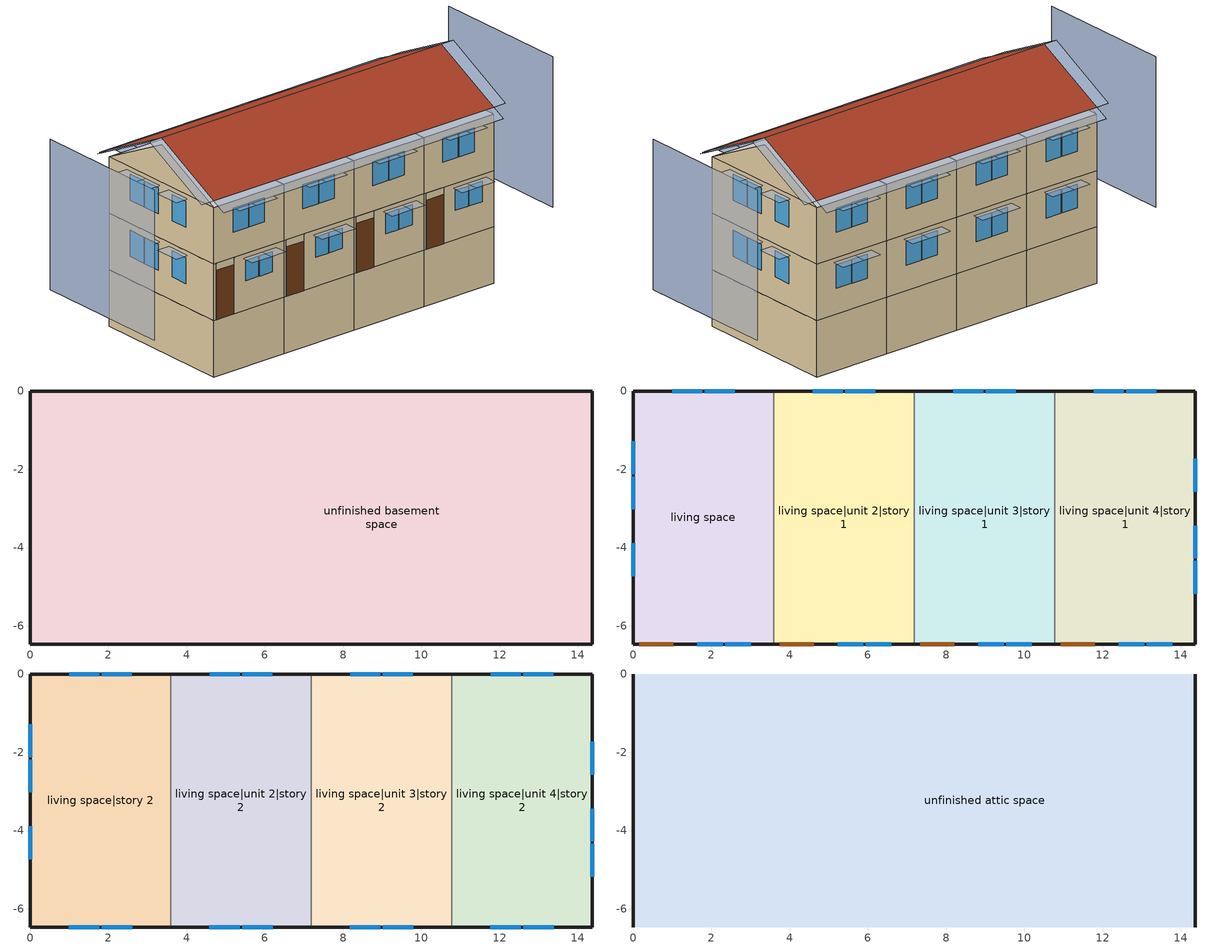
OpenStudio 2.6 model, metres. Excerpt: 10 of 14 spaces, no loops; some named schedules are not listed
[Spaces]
unfinished basement space
 floor foundation (FloorFndGrndUnfinB 3): 0,-6.47 0,0 3.59,0 3.59,-6.47 z-2.44
 floor foundation (FloorFndGrndUnfinB): 3.59,-6.47 3.59,0 7.18,0 7.18,-6.47 z-2.44
 floor foundation (FloorFndGrndUnfinB 1): 7.18,-6.47 7.18,0 10.78,0 10.78,-6.47 z-2.44
 floor foundation (FloorFndGrndUnfinB 2): 10.78,-6.47 10.78,0 14.37,0 14.37,-6.47 z-2.44
 wall foundation (WallFndGrndUnfinB 3): 7.18,0 3.59,0 0,0 0,-6.47 3.59,-6.47 7.18,-6.47 z-2.44:0
 wall foundation (WallFndGrndUnfinB 2): 7.18,-6.47 10.78,-6.47 14.37,-6.47 14.37,0 10.78,0 7.18,0 z-2.44:0
living space
 floor to unfinished basement space (FloorUnfinBInsFin Reversed): 0,-6.47 0,0 3.59,0 3.59,-6.47 z0
 wall outside (WallExtInsFin): 3.59,0 0,0 0,-6.47 0.13,-6.47 1.05,-6.47 3.59,-6.47 z0:2.44
 wall to living space|unit 2|story 1 (WallIntFinUninsFin Reversed): 3.59,-6.47 3.59,0 z0:2.44
 window (WindowConstruction): 1.64,-6.47 2.29,-6.47 / 2.35,-6.47 3,-6.47 z1.26:2.13; 2.6,0 1.83,0 / 1.77,0 1,0 z1.11:2.13; 0,-1.28 0,-2.12 / 0,-2.19 0,-3.03 / 0,-3.89 0,-4.73 z1.01:2.13
 door (Door): 0.15,-6.47 1.02,-6.47 z0:2.13
living space|unit 2|story 1
 floor to unfinished basement space (FloorUnfinBInsFin Reversed): 3.59,-6.47 3.59,0 7.18,0 7.18,-6.47 z0
 wall outside (WallExtInsFin): 7.18,0 3.59,0 / 3.59,-6.47 3.72,-6.47 4.64,-6.47 7.18,-6.47 z0:2.44
 wall to living space|unit 3|story 1 (WallIntFinUninsFin Reversed): 7.18,-6.47 7.18,0 z0:2.44
 window (WindowConstruction): 5.23,-6.47 5.88,-6.47 / 5.94,-6.47 6.6,-6.47 z1.26:2.13; 6.19,0 5.42,0 / 5.36,0 4.59,0 z1.11:2.13
 door (Door): 3.74,-6.47 4.62,-6.47 z0:2.13
living space|unit 3|story 1
 floor to unfinished basement space (FloorUnfinBInsFin Reversed): 7.18,-6.47 7.18,0 10.78,0 10.78,-6.47 z0
 wall outside (WallExtInsFin): 10.78,0 7.18,0 / 7.18,-6.47 7.31,-6.47 8.23,-6.47 10.78,-6.47 z0:2.44
 wall to living space|unit 4|story 1 (WallIntFinUninsFin Reversed): 10.78,-6.47 10.78,0 z0:2.44
 window (WindowConstruction): 8.82,-6.47 9.47,-6.47 / 9.54,-6.47 10.19,-6.47 z1.26:2.13; 9.78,0 9.01,0 / 8.95,0 8.18,0 z1.11:2.13
 door (Door): 7.34,-6.47 8.21,-6.47 z0:2.13
living space|unit 4|story 1
 floor to unfinished basement space (FloorUnfinBInsFin Reversed): 10.78,-6.47 10.78,0 14.37,0 14.37,-6.47 z0
 wall outside (WallExtInsFin): 10.78,-6.47 10.9,-6.47 11.82,-6.47 14.37,-6.47 14.37,0 10.78,0 z0:2.44
 window (WindowConstruction): 12.41,-6.47 13.07,-6.47 / 13.13,-6.47 13.78,-6.47 z1.26:2.13; 13.37,0 12.6,0 / 12.54,0 11.77,0 z1.11:2.13; 14.37,-5.18 14.37,-4.34 / 14.37,-4.28 14.37,-3.44 / 14.37,-2.58 14.37,-1.73 z1.01:2.13
 door (Door): 10.93,-6.47 11.8,-6.47 z0:2.13
living space|story 2
 floor to living space (FloorFinUninsFin): 0,-6.47 0,0 3.59,0 3.59,-6.47 z2.44
 wall outside (WallExtInsFin): 3.59,0 0,0 0,-6.47 3.59,-6.47 z2.44:4.88
 wall to living space|unit 2|story 2 (WallIntFinUninsFin Reversed): 3.59,-6.47 3.59,0 z2.44:4.88
 window (WindowConstruction): 0.99,-6.47 1.77,-6.47 / 1.83,-6.47 2.6,-6.47 z3.54:4.57; 2.6,0 1.83,0 / 1.77,0 1,0 z3.55:4.57; 0,-1.28 0,-2.12 / 0,-2.19 0,-3.03 / 0,-3.89 0,-4.73 z3.45:4.57
living space|unit 2|story 2
 floor to living space|unit 2|story 1 (FloorFinUninsFin): 3.59,-6.47 3.59,0 7.18,0 7.18,-6.47 z2.44
 wall outside (WallExtInsFin): 7.18,0 3.59,0 / 3.59,-6.47 7.18,-6.47 z2.44:4.88
 wall to living space|unit 3|story 2 (WallIntFinUninsFin Reversed): 7.18,-6.47 7.18,0 z2.44:4.88
 window (WindowConstruction): 4.58,-6.47 5.36,-6.47 / 5.42,-6.47 6.2,-6.47 z3.54:4.57; 6.19,0 5.42,0 / 5.36,0 4.59,0 z3.55:4.57
living space|unit 3|story 2
 floor to living space|unit 3|story 1 (FloorFinUninsFin): 7.18,-6.47 7.18,0 10.78,0 10.78,-6.47 z2.44
 wall outside (WallExtInsFin): 10.78,0 7.18,0 / 7.18,-6.47 10.78,-6.47 z2.44:4.88
 wall to living space|unit 4|story 2 (WallIntFinUninsFin Reversed): 10.78,-6.47 10.78,0 z2.44:4.88
 window (WindowConstruction): 8.17,-6.47 8.95,-6.47 / 9.01,-6.47 9.79,-6.47 z3.54:4.57; 9.78,0 9.01,0 / 8.95,0 8.18,0 z3.55:4.57
living space|unit 4|story 2
 floor to living space|unit 4|story 1 (FloorFinUninsFin): 10.78,-6.47 10.78,0 14.37,0 14.37,-6.47 z2.44
 wall outside (WallExtInsFin): 10.78,-6.47 14.37,-6.47 14.37,0 10.78,0 z2.44:4.88
 window (WindowConstruction): 11.76,-6.47 12.54,-6.47 / 12.6,-6.47 13.38,-6.47 z3.54:4.57; 13.37,0 12.6,0 / 12.54,0 11.77,0 z3.55:4.57; 14.37,-5.18 14.37,-4.34 / 14.37,-4.28 14.37,-3.44 / 14.37,-2.58 14.37,-1.73 z3.45:4.57
unfinished attic space
 floor to living space|story 2 (FloorFinInsUnfinAttic): 3.59,0 3.59,-6.47 0,-6.47 0,0 z4.88
 floor to living space|unit 2|story 2 (FloorFinInsUnfinAttic): 7.18,0 7.18,-6.47 3.59,-6.47 3.59,0 z4.88
 floor to living space|unit 3|story 2 (FloorFinInsUnfinAttic): 10.78,0 10.78,-6.47 7.18,-6.47 7.18,0 z4.88
 floor to living space|unit 4|story 2 (FloorFinInsUnfinAttic): 14.37,0 14.37,-6.47 10.78,-6.47 10.78,0 z4.88
 wall outside (WallExtUninsUnfin): 0,-3.23,6.49 0,0,4.88 0,-6.47,4.88; 14.37,-3.23,6.49 14.37,-6.47,4.88 14.37,0,4.88
 roof outside (RoofUnfinInsExt): 0,-3.23,6.8 14.37,-3.23,6.8 14.37,0,5.18 0,0,5.18; 14.37,-3.23,6.8 0,-3.23,6.8 0,-6.47,5.18 14.37,-6.47,5.18
shading: -3.05,0 -3.05,-6.47 / 17.42,-6.47 17.42,0 z0:6.49; -0.61,0,5.18 -0.61,-3.23,6.8 0,-3.23,6.8 0,0,5.18; 14.98,-3.23,6.8 14.98,0,5.18 14.37,0,5.18 14.37,-3.23,6.8; 14.37,0.61,4.88 0,0.61,4.88 0,0,5.18 14.37,0,5.18; 14.98,-6.47,5.18 14.98,-3.23,6.8 14.37,-3.23,6.8 14.37,-6.47,5.18; -0.61,-3.23,6.8 -0.61,-6.47,5.18 0,-6.47,5.18 0,-3.23,6.8; 0,-7.08,4.88 14.37,-7.08,4.88 14.37,-6.47,5.18 0,-6.47,5.18; 14.37,-3.29 14.37,-4.43 14.98,-4.43 14.98,-3.29 z2.29; 6.03,-6.47 5.08,-6.47 5.08,-7.08 6.03,-7.08 z2.29; 6.35,-6.47 5.27,-6.47 5.27,-7.08 6.35,-7.08 z4.72; 2.44,-6.47 1.48,-6.47 1.48,-7.08 2.44,-7.08 z2.29; 14.37,-4.19 14.37,-5.34 14.98,-5.34 14.98,-4.19 z4.72; 3.16,-6.47 2.2,-6.47 2.2,-7.08 3.16,-7.08 z2.29; 2.76,-6.47 1.67,-6.47 1.67,-7.08 2.76,-7.08 z4.72; 1.92,-6.47 0.84,-6.47 0.84,-7.08 1.92,-7.08 z4.72; 6.75,-6.47 5.79,-6.47 5.79,-7.08 6.75,-7.08 z2.29; 9.63,-6.47 8.67,-6.47 8.67,-7.08 9.63,-7.08 z2.29; 10.34,-6.47 9.38,-6.47 9.38,-7.08 10.34,-7.08 z2.29; 13.93,-6.47 12.97,-6.47 12.97,-7.08 13.93,-7.08 z2.29; 5.51,-6.47 4.43,-6.47 4.43,-7.08 5.51,-7.08 z4.72; 0,-4.88 0,-3.74 -0.61,-3.74 -0.61,-4.88 z4.72; 9.1,-6.47 8.02,-6.47 8.02,-7.08 9.1,-7.08 z4.72; 4.44,0 5.51,0 5.51,0.61 4.44,0.61 z4.72; 9.94,-6.47 8.86,-6.47 8.86,-7.08 9.94,-7.08 z4.72; 12.69,-6.47 11.61,-6.47 11.61,-7.08 12.69,-7.08 z4.72; 0,-2.28 0,-1.13 -0.61,-1.13 -0.61,-2.28 z2.29; 13.53,-6.47 12.45,-6.47 12.45,-7.08 13.53,-7.08 z4.72; 13.22,-6.47 12.26,-6.47 12.26,-7.08 13.22,-7.08 z2.29; 1.67,0 2.75,0 2.75,0.61 1.67,0.61 z2.29; 0.84,0 1.92,0 1.92,0.61 0.84,0.61 z2.29; 1.67,0 2.75,0 2.75,0.61 1.67,0.61 z4.72; 0.84,0 1.92,0 1.92,0.61 0.84,0.61 z4.72; 5.27,0 6.34,0 6.34,0.61 5.27,0.61 z2.29; 8.86,0 9.93,0 9.93,0.61 8.86,0.61 z4.72; 4.44,0 5.51,0 5.51,0.61 4.44,0.61 z2.29; 12.45,0 13.52,0 13.52,0.61 12.45,0.61 z2.29; 8.03,0 9.1,0 9.1,0.61 8.03,0.61 z2.29; 8.86,0 9.93,0 9.93,0.61 8.86,0.61 z2.29; 11.62,0 12.69,0 12.69,0.61 11.62,0.61 z4.72; 5.27,0 6.34,0 6.34,0.61 5.27,0.61 z4.72; 8.03,0 9.1,0 9.1,0.61 8.03,0.61 z4.72; 14.37,-4.19 14.37,-5.34 14.98,-5.34 14.98,-4.19 z2.29; 12.45,0 13.52,0 13.52,0.61 12.45,0.61 z4.72; 0,-3.18 0,-2.03 -0.61,-2.03 -0.61,-3.18 z2.29; 11.62,0 12.69,0 12.69,0.61 11.62,0.61 z2.29; 0,-4.88 0,-3.74 -0.61,-3.74 -0.61,-4.88 z2.29; 0,-2.28 0,-1.13 -0.61,-1.13 -0.61,-2.28 z4.72; 0,-3.18 0,-2.03 -0.61,-2.03 -0.61,-3.18 z4.72; 14.37,-3.29 14.37,-4.43 14.98,-4.43 14.98,-3.29 z4.72; 14.37,-1.58 14.37,-2.73 14.98,-2.73 14.98,-1.58 z4.72; 14.37,-1.58 14.37,-2.73 14.98,-2.73 14.98,-1.58 z2.29
[Site]
Denver Intl Ap_CO_USA: Latitude {deg}=39.83; Longitude {deg}=-104.65; Time Zone {hr}=-7; Elevation {m}=1650; Terrain=Suburbs
[ClimateZones]
Climate Zone Institution Name 2=Building America; Climate Zone Document Year 2=0; Climate Zone Value 2=Cold
[Site:WaterMainsTemperature]
Calculation Method=Correlation; Annual Average Outdoor Air Temperature {C}=10.8753; Maximum Difference In Monthly Average Outdoor Air Temperatures {deltaC}=23.1524
[Site:GroundTemperature:Deep]
10.8753, 10.8753, 10.8753, 10.8753, 10.8753, 10.8753, 10.8753, 10.8753, 10.8753, 10.8753, 10.8753, 10.8753
[Building]
Building 1: North Axis {deg}=270; Standards Number of Stories=3; Standards Number of Above Ground Stories=2; Standards Building Type=singlefamilyattached; Standards Number of Living Units=4
[Material] Roughness=Rough
Name | Thickness {m} | Conductivity {W/m-K} | Density {kg/m3} | Specific Heat {J/kg-K} | Thermal Absorptance | Solar Absorptance | Visible Absorptance
FloorUAAdditionalCeilingIns | 0.12827 | 0.0411113 | 16.02 | 1046.75
FloorUATrussandIns | 0.0889 | 0.0436674 | 50.7834 | 1165.1
Drywall 0.5 in. | 0.0127 | 0.160291 | 801 | 837.4 | 0.9 | 0.5 | 0.1
Asphalt Shingles, Medium | 0.009525 | 0.162714 | 1121.4 | 1465.45 | 0.91 | 0.85 | 0.85
RoofSheathing | 0.01905 | 0.115458 | 512.64 | 1214.23
RoofUARoofIns | 0.18415 | 8.02397 | 37.0049 | 1207.88
Vinyl, Light | 0.009525 | 0.089435 | 177.822 | 1046.75 | 0.9 | 0.3 | 0.3
WallSheathing | 0.0127 | 0.115458 | 512.64 | 1214.23
WallStudAndCavity | 0.0889 | 0.054245 | 162.403 | 1178.92
WallStudAndCavity 1 | 0.0889 | 0.393744 | 83.0341 | 1211.67
WallStudAndCavity 2 | 0.0889 | 0.396154 | 83.0341 | 1211.67
residential furniture material living space | 0.1524 | 0.115458 | 640.8 | 1214.23 | 0.9 | 0.6 | 0.1
FoundationExtVertIns; FoundationExtVertIns 1; FoundationExtVertIns 2; FoundationExtVertIns 3 | 0.051816 | 0.029427 | 32.04 | 1214.23
Concrete 8.0 in. | 0.2032 | 1.31141 | 2242.8 | 837.4 | 0.9
Concrete 4.0 in. | 0.1016 | 1.31141 | 2242.8 | 837.4 | 0.9
FloorIns | 0.23495 | 2.59817 | 67.691 | 1210.98
Wood Floor | 0.015875 | 0.115458 | 544.68 | 1214.23
Floor Covering | 0.0127 | 0.0433444 | 54.468 | 1339.84 | 0.9 | 0.9
FloorFinStudAndAirFloor | 0.1397 | 0.557395 | 67.691 | 1210.98
DoorMaterial | 0.04445 | 0.0612267 | 512.64 | 1214.23
[Construction]
FloorFinInsUnfinAttic: FloorUAAdditionalCeilingIns, FloorUATrussandIns, Drywall 0.5 in.
RoofUnfinInsExt: Asphalt Shingles, Medium, RoofSheathing, RoofUARoofIns
WallExtInsFin: Vinyl, Light, WallSheathing, WallStudAndCavity, Drywall 0.5 in.
WallExtUninsUnfin: Vinyl, Light, WallSheathing, WallStudAndCavity 1
WallIntFinUninsFin Reversed: Drywall 0.5 in., WallStudAndCavity 2, Vinyl, Light
residential furniture construction living space; residential furniture construction living space|story 2; residential furniture construction living space|unit 2|story 1; residential furniture construction living space|unit 3|story 1; residential furniture construction living space|unit 2|story 2; residential furniture construction living space|unit 3|story 2; residential furniture construction living space|unit 4|story 2; residential furniture construction living space|unit 4|story 1; residential furniture construction unfinished basement space: residential furniture material living space
FloorFndGrndUnfinB; FloorFndGrndUnfinB 1; FloorFndGrndUnfinB 2; FloorFndGrndUnfinB 3: Concrete 4.0 in.
WallFndGrndUnfinB 2; WallFndGrndUnfinB 3: Concrete 8.0 in.
FloorUnfinBInsFin Reversed: Floor Covering, Wood Floor, RoofSheathing, FloorIns
FloorFinUninsFin: Drywall 0.5 in., FloorFinStudAndAirFloor, RoofSheathing, Wood Floor, Floor Covering
WindowConstruction: WindowMaterial
Door: DoorMaterial
[WindowMaterial:Shade]
CoolingShade: Solar Transmittance=0.999; Solar Reflectance=0.00099; Visible Transmittance=0.999; Visible Reflectance=0.00099; Thermal Hemispherical Emissivity=1e-005; Thermal Transmittance=0.999; Thickness {m}=0.0001; Conductivity {W/m-K}=10000; Shade to Glass Distance {m}=0.001; Top Opening Multiplier=0; Bottom Opening Multiplier=0; Left-Side Opening Multiplier=0; Right-Side Opening Multiplier=0; Airflow Permeability=0
[WindowMaterial:SimpleGlazingSystem]
WindowMaterial: U-Factor {W/m2-K}=2.10086; Solar Heat Gain Coefficient=0.21
[BuildingUnit] Building Unit Type=Residential
EPWWeatherInfo; unit 1; unit 2; unit 3; unit 4
[ThermalZone] Use Ideal Air Loads=No
living zone: Thermostat=living zone temperature setpoint
living zone|unit 2: Thermostat=living zone|unit 2 temperature setpoint
living zone|unit 3: Thermostat=living zone|unit 3 temperature setpoint
living zone|unit 4: Thermostat=living zone|unit 4 temperature setpoint
unfinished basement zone; unfinished attic zone: 
res ds_1 ret air zone; res ds_2 ret air zone; res ds_3 ret air zone; res ds_4 ret air zone: Volume {m3}=0.637129
[Space]
Name | Space Type | Thermal Zone | Building Unit
living space; living space|story 2 | Space Type 1 | living zone | unit 1
living space|unit 2|story 1; living space|unit 2|story 2 | Space Type 1 | living zone|unit 2 | unit 2
living space|unit 3|story 1; living space|unit 3|story 2 | Space Type 1 | living zone|unit 3 | unit 3
living space|unit 4|story 1; living space|unit 4|story 2 | Space Type 1 | living zone|unit 4 | unit 4
unfinished basement space | Space Type 2 | unfinished basement zone
unfinished attic space | Space Type 3 | unfinished attic zone
res ds_1 ret air space |  | res ds_1 ret air zone
res ds_2 ret air space |  | res ds_2 ret air zone
res ds_3 ret air space |  | res ds_3 ret air zone
res ds_4 ret air space |  | res ds_4 ret air zone
[SpaceType]
Name | Standards Space Type
Space Type 1 | living
Space Type 2 | unfinished basement
Space Type 3 | unfinished attic
[People:Definition] Number of People Calculation Method=People; Number of People {people}=1.695; Fraction Radiant=0.319734; Sensible Heat Fraction=0.573; Carbon Dioxide Generation Rate {m3/s-W}=0; Enable ASHRAE 55 Comfort Warnings=No; Mean Radiant Temperature Calculation Type=ZoneAveraged
residential occupants|living space; residential occupants|living space|story 2; residential occupants|unit 2|living space|unit 2|story 1; residential occupants|unit 2|living space|unit 2|story 2; residential occupants|unit 3|living space|unit 3|story 2; residential occupants|unit 3|living space|unit 3|story 1; residential occupants|unit 4|living space|unit 4|story 2; residential occupants|unit 4|living space|unit 4|story 1
[People] Number of People Schedule=residential occupants schedule; Activity Level Schedule=Schedule Ruleset 1; Multiplier=1
Name | People Definition | Space or SpaceType
residential occupants|living space | residential occupants|living space | living space
residential occupants|living space|story 2 | residential occupants|living space|story 2 | living space|story 2
residential occupants|unit 2|living space|unit 2|story 1 | residential occupants|unit 2|living space|unit 2|story 1 | living space|unit 2|story 1
residential occupants|unit 2|living space|unit 2|story 2 | residential occupants|unit 2|living space|unit 2|story 2 | living space|unit 2|story 2
residential occupants|unit 3|living space|unit 3|story 2 | residential occupants|unit 3|living space|unit 3|story 2 | living space|unit 3|story 2
residential occupants|unit 3|living space|unit 3|story 1 | residential occupants|unit 3|living space|unit 3|story 1 | living space|unit 3|story 1
residential occupants|unit 4|living space|unit 4|story 2 | residential occupants|unit 4|living space|unit 4|story 2 | living space|unit 4|story 2
residential occupants|unit 4|living space|unit 4|story 1 | residential occupants|unit 4|living space|unit 4|story 1 | living space|unit 4|story 1
[InternalMass:Definition] Design Level Calculation Method=SurfaceArea
Name | Construction | Surface Area {m2}
residential furniture mass living space | residential furniture construction living space | 9.290304
residential furniture mass living space|story 2 | residential furniture construction living space|story 2 | 9.290304
residential furniture mass living space|unit 2|story 1 | residential furniture construction living space|unit 2|story 1 | 9.290304
residential furniture mass living space|unit 3|story 1 | residential furniture construction living space|unit 3|story 1 | 9.2903
residential furniture mass living space|unit 2|story 2 | residential furniture construction living space|unit 2|story 2 | 9.290304
residential furniture mass living space|unit 3|story 2 | residential furniture construction living space|unit 3|story 2 | 9.2903
residential furniture mass living space|unit 4|story 2 | residential furniture construction living space|unit 4|story 2 | 9.2903
residential furniture mass living space|unit 4|story 1 | residential furniture construction living space|unit 4|story 1 | 9.2903
residential furniture mass unfinished basement space | residential furniture construction unfinished basement space | 37.1612
[InternalMass] Multiplier=1
Name | Internal Mass Definition | Space or SpaceType
residential furniture mass living space | residential furniture mass living space | living space
residential furniture mass living space|story 2 | residential furniture mass living space|story 2 | living space|story 2
residential furniture mass living space|unit 2|story 1 | residential furniture mass living space|unit 2|story 1 | living space|unit 2|story 1
residential furniture mass living space|unit 3|story 1 | residential furniture mass living space|unit 3|story 1 | living space|unit 3|story 1
residential furniture mass living space|unit 2|story 2 | residential furniture mass living space|unit 2|story 2 | living space|unit 2|story 2
residential furniture mass living space|unit 3|story 2 | residential furniture mass living space|unit 3|story 2 | living space|unit 3|story 2
residential furniture mass living space|unit 4|story 2 | residential furniture mass living space|unit 4|story 2 | living space|unit 4|story 2
residential furniture mass living space|unit 4|story 1 | residential furniture mass living space|unit 4|story 1 | living space|unit 4|story 1
residential furniture mass unfinished basement space | residential furniture mass unfinished basement space | unfinished basement space
[Foundation:Kiva] Exterior Vertical Insulation Depth {m}=2.4384; Wall Height Above Grade {m}=0.2032; Wall Depth Below Slab {m}=0.2032
Name | Exterior Vertical Insulation Material
Foundation Kiva 1 | FoundationExtVertIns
Foundation Kiva 2 | FoundationExtVertIns 1
Foundation Kiva 3 | FoundationExtVertIns 2
Foundation Kiva 4 | FoundationExtVertIns 3
[Foundation:Kiva:Settings]
Soil Conductivity {W/m-K}=1.731; Soil Density {kg/m3}=1842.3; Soil Specific Heat {J/kg-K}=418.7; Ground Solar Absorptivity=0.9; Ground Thermal Absorptivity=0.9; Ground Surface Roughness {m}=0.03; Far-Field Width {m}=40; Deep-Ground Boundary Condition=ZeroFlux; Deep-Ground Depth {m}=40; Minimum Cell Dimension {m}=0.02; Maximum Cell Growth Coefficient=1.5; Simulation Timestep=Hourly
[SurfaceProperty:ExposedFoundationPerimeter] Exposed Perimeter Calculation Method=TotalExposedPerimeter
Name | Total Exposed Perimeter {m}
Surface 80; Surface 86 | 7.1842
Surface 92; Surface 69 | 13.65
[ShadingControl]
WindowShadingControl: Shading Type=InteriorShade; Shading Device Material=CoolingShade; Shading Control Type=OnIfScheduleAllows; Schedule=Window shading schedule; Shading Control Is Scheduled=Yes
[OtherEquipment:Definition] Design Level Calculation Method=EquipmentLevel; Design Level {W}=0
Name | Fraction Latent | Fraction Radiant | Fraction Lost
res wh_1 sens; res wh_2 sens; res wh_3 sens; res wh_4 sens | 0 | 0 | 0
res wh_1 lat; res wh_2 lat; res wh_3 lat; res wh_4 lat | 1 | 0 | 0
res ds_1 sup s lk to lv equip; res ds_1 sup lat lk to lv equip; res ds_1 sup d cn to lv equip; res ds_1 sup d cn to ah equip; res ds_1 ret d cn to pl equip; res ds_1 ret d cn to ah equip; res ds_1 sup s lk to ah equip; res ds_1 sup lat lk to ah equip; res ds_1 ret s lk equip; res ds_1 ret lat lk equip; res ds_2 sup s lk to lv equip; res ds_2 sup lat lk to lv equip; res ds_2 sup d cn to lv equip; res ds_2 sup d cn to ah equip; res ds_2 ret d cn to pl equip; res ds_2 ret d cn to ah equip; res ds_2 sup s lk to ah equip; res ds_2 sup lat lk to ah equip; res ds_2 ret s lk equip; res ds_2 ret lat lk equip; res ds_3 sup s lk to lv equip; res ds_3 sup lat lk to lv equip; res ds_3 sup d cn to lv equip; res ds_3 sup d cn to ah equip; res ds_3 ret d cn to pl equip; res ds_3 ret d cn to ah equip; res ds_3 sup s lk to ah equip; res ds_3 sup lat lk to ah equip; res ds_3 ret s lk equip; res ds_3 ret lat lk equip; res ds_4 sup s lk to lv equip; res ds_4 sup lat lk to lv equip; res ds_4 sup d cn to lv equip; res ds_4 sup d cn to ah equip; res ds_4 ret d cn to pl equip; res ds_4 ret d cn to ah equip; res ds_4 sup s lk to ah equip; res ds_4 sup lat lk to ah equip; res ds_4 ret s lk equip; res ds_4 ret lat lk equip
[OtherEquipment] Schedule=Always On Discrete
Name | Other Equipment Definition | Space or SpaceType | Fuel Type
res wh_1 sens | res wh_1 sens | unfinished basement space
res wh_1 lat | res wh_1 lat | unfinished basement space
res wh_2 sens | res wh_2 sens | unfinished basement space
res wh_2 lat | res wh_2 lat | unfinished basement space
res wh_3 sens | res wh_3 sens | unfinished basement space
res wh_3 lat | res wh_3 lat | unfinished basement space
res wh_4 sens | res wh_4 sens | unfinished basement space
res wh_4 lat | res wh_4 lat | unfinished basement space
res ds_1 sup s lk to lv equip | res ds_1 sup s lk to lv equip | living space | None
res ds_1 sup lat lk to lv equip | res ds_1 sup lat lk to lv equip | living space | None
res ds_1 sup d cn to lv equip | res ds_1 sup d cn to lv equip | living space | None
res ds_1 sup d cn to ah equip | res ds_1 sup d cn to ah equip | unfinished basement space | None
res ds_1 ret d cn to pl equip | res ds_1 ret d cn to pl equip | res ds_1 ret air space | None
res ds_1 ret d cn to ah equip | res ds_1 ret d cn to ah equip | unfinished basement space | None
res ds_1 sup s lk to ah equip | res ds_1 sup s lk to ah equip | unfinished basement space | None
res ds_1 sup lat lk to ah equip | res ds_1 sup lat lk to ah equip | unfinished basement space | None
res ds_1 ret s lk equip | res ds_1 ret s lk equip | res ds_1 ret air space | None
res ds_1 ret lat lk equip | res ds_1 ret lat lk equip | res ds_1 ret air space | None
res ds_2 sup s lk to lv equip | res ds_2 sup s lk to lv equip | living space|unit 2|story 1 | None
res ds_2 sup lat lk to lv equip | res ds_2 sup lat lk to lv equip | living space|unit 2|story 1 | None
res ds_2 sup d cn to lv equip | res ds_2 sup d cn to lv equip | living space|unit 2|story 1 | None
res ds_2 sup d cn to ah equip | res ds_2 sup d cn to ah equip | unfinished basement space | None
res ds_2 ret d cn to pl equip | res ds_2 ret d cn to pl equip | res ds_2 ret air space | None
res ds_2 ret d cn to ah equip | res ds_2 ret d cn to ah equip | unfinished basement space | None
res ds_2 sup s lk to ah equip | res ds_2 sup s lk to ah equip | unfinished basement space | None
res ds_2 sup lat lk to ah equip | res ds_2 sup lat lk to ah equip | unfinished basement space | None
res ds_2 ret s lk equip | res ds_2 ret s lk equip | res ds_2 ret air space | None
res ds_2 ret lat lk equip | res ds_2 ret lat lk equip | res ds_2 ret air space | None
res ds_3 sup s lk to lv equip | res ds_3 sup s lk to lv equip | living space|unit 3|story 2 | None
res ds_3 sup lat lk to lv equip | res ds_3 sup lat lk to lv equip | living space|unit 3|story 2 | None
res ds_3 sup d cn to lv equip | res ds_3 sup d cn to lv equip | living space|unit 3|story 2 | None
res ds_3 sup d cn to ah equip | res ds_3 sup d cn to ah equip | unfinished basement space | None
res ds_3 ret d cn to pl equip | res ds_3 ret d cn to pl equip | res ds_3 ret air space | None
res ds_3 ret d cn to ah equip | res ds_3 ret d cn to ah equip | unfinished basement space | None
res ds_3 sup s lk to ah equip | res ds_3 sup s lk to ah equip | unfinished basement space | None
res ds_3 sup lat lk to ah equip | res ds_3 sup lat lk to ah equip | unfinished basement space | None
res ds_3 ret s lk equip | res ds_3 ret s lk equip | res ds_3 ret air space | None
res ds_3 ret lat lk equip | res ds_3 ret lat lk equip | res ds_3 ret air space | None
res ds_4 sup s lk to lv equip | res ds_4 sup s lk to lv equip | living space|unit 4|story 2 | None
res ds_4 sup lat lk to lv equip | res ds_4 sup lat lk to lv equip | living space|unit 4|story 2 | None
res ds_4 sup d cn to lv equip | res ds_4 sup d cn to lv equip | living space|unit 4|story 2 | None
res ds_4 sup d cn to ah equip | res ds_4 sup d cn to ah equip | unfinished basement space | None
res ds_4 ret d cn to pl equip | res ds_4 ret d cn to pl equip | res ds_4 ret air space | None
res ds_4 ret d cn to ah equip | res ds_4 ret d cn to ah equip | unfinished basement space | None
res ds_4 sup s lk to ah equip | res ds_4 sup s lk to ah equip | unfinished basement space | None
res ds_4 sup lat lk to ah equip | res ds_4 sup lat lk to ah equip | unfinished basement space | None
res ds_4 ret s lk equip | res ds_4 ret s lk equip | res ds_4 ret air space | None
res ds_4 ret lat lk equip | res ds_4 ret lat lk equip | res ds_4 ret air space | None
[ThermostatSetpoint:DualSetpoint] Heating Setpoint Temperature Schedule=residential heating setpoint; Cooling Setpoint Temperature Schedule=residential cooling setpoint
living zone temperature setpoint; living zone|unit 2 temperature setpoint; living zone|unit 3 temperature setpoint; living zone|unit 4 temperature setpoint
[ElectricEquipment:Definition] Design Level Calculation Method=EquipmentLevel
Name | Design Level {W} | Fraction Latent | Fraction Radiant | Fraction Lost
residential refrigerator; residential refrigerator|unit 2; residential refrigerator|unit 3; residential refrigerator|unit 4 | 65.0889 | 0 | 0 | 0
residential misc plug loads|living space; residential misc plug loads|living space|story 2; residential misc plug loads|unit 2|living space|unit 2|story 1; residential misc plug loads|unit 2|living space|unit 2|story 2; residential misc plug loads|unit 3|living space|unit 3|story 2; residential misc plug loads|unit 3|living space|unit 3|story 1; residential misc plug loads|unit 4|living space|unit 4|story 2; residential misc plug loads|unit 4|living space|unit 4|story 1 | 163.321 | 0.021 | 0.558 | 0.049
res infil_1 house fan; res infil_1 range fan; res infil_1 bath fan; res infil_2 house fan; res infil_2 range fan; res infil_2 bath fan; res infil_3 house fan; res infil_3 range fan; res infil_3 bath fan; res infil_4 house fan; res infil_4 range fan; res infil_4 bath fan | 0 | 0 | 0 | 1
[ElectricEquipment]
Name | Electric Equipment Definition | Space or SpaceType | Schedule
residential refrigerator | residential refrigerator | living space | residential refrigerator schedule
residential refrigerator|unit 2 | residential refrigerator|unit 2 | living space|unit 2|story 1 | residential refrigerator schedule
residential refrigerator|unit 3 | residential refrigerator|unit 3 | living space|unit 3|story 2 | residential refrigerator schedule
residential refrigerator|unit 4 | residential refrigerator|unit 4 | living space|unit 4|story 2 | residential refrigerator schedule
residential misc plug loads|living space | residential misc plug loads|living space | living space | residential misc plug loads schedule
residential misc plug loads|living space|story 2 | residential misc plug loads|living space|story 2 | living space|story 2 | residential misc plug loads schedule
residential misc plug loads|unit 2|living space|unit 2|story 1 | residential misc plug loads|unit 2|living space|unit 2|story 1 | living space|unit 2|story 1 | residential misc plug loads schedule
residential misc plug loads|unit 2|living space|unit 2|story 2 | residential misc plug loads|unit 2|living space|unit 2|story 2 | living space|unit 2|story 2 | residential misc plug loads schedule
residential misc plug loads|unit 3|living space|unit 3|story 2 | residential misc plug loads|unit 3|living space|unit 3|story 2 | living space|unit 3|story 2 | residential misc plug loads schedule
residential misc plug loads|unit 3|living space|unit 3|story 1 | residential misc plug loads|unit 3|living space|unit 3|story 1 | living space|unit 3|story 1 | residential misc plug loads schedule
residential misc plug loads|unit 4|living space|unit 4|story 2 | residential misc plug loads|unit 4|living space|unit 4|story 2 | living space|unit 4|story 2 | residential misc plug loads schedule
residential misc plug loads|unit 4|living space|unit 4|story 1 | residential misc plug loads|unit 4|living space|unit 4|story 1 | living space|unit 4|story 1 | residential misc plug loads schedule
res infil_1 house fan | res infil_1 house fan | living space | Always On Discrete
res infil_1 range fan | res infil_1 range fan | living space | Always On Discrete
res infil_1 bath fan | res infil_1 bath fan | living space | Always On Discrete
res infil_2 house fan | res infil_2 house fan | living space|unit 2|story 1 | Always On Discrete
res infil_2 range fan | res infil_2 range fan | living space|unit 2|story 1 | Always On Discrete
res infil_2 bath fan | res infil_2 bath fan | living space|unit 2|story 1 | Always On Discrete
res infil_3 house fan | res infil_3 house fan | living space|unit 3|story 2 | Always On Discrete
res infil_3 range fan | res infil_3 range fan | living space|unit 3|story 2 | Always On Discrete
res infil_3 bath fan | res infil_3 bath fan | living space|unit 3|story 2 | Always On Discrete
res infil_4 house fan | res infil_4 house fan | living space|unit 4|story 2 | Always On Discrete
res infil_4 range fan | res infil_4 range fan | living space|unit 4|story 2 | Always On Discrete
res infil_4 bath fan | res infil_4 bath fan | living space|unit 4|story 2 | Always On Discrete
[Lights:Definition] Design Level Calculation Method=LightingLevel; Lighting Level {W}=91.1261; Fraction Radiant=0.6; Fraction Visible=0.2; Return Air Fraction=0
residential lighting living space; residential lighting living space|story 2; residential lighting|unit 2 living space|unit 2|story 1; residential lighting|unit 2 living space|unit 2|story 2; residential lighting|unit 3 living space|unit 3|story 2; residential lighting|unit 3 living space|unit 3|story 1; residential lighting|unit 4 living space|unit 4|story 2; residential lighting|unit 4 living space|unit 4|story 1
[Lights] Schedule=residential lighting schedule; Fraction Replaceable=1
Name | Lights Definition | Space or SpaceType
residential lighting living space | residential lighting living space | living space
residential lighting living space|story 2 | residential lighting living space|story 2 | living space|story 2
residential lighting|unit 2 living space|unit 2|story 1 | residential lighting|unit 2 living space|unit 2|story 1 | living space|unit 2|story 1
residential lighting|unit 2 living space|unit 2|story 2 | residential lighting|unit 2 living space|unit 2|story 2 | living space|unit 2|story 2
residential lighting|unit 3 living space|unit 3|story 2 | residential lighting|unit 3 living space|unit 3|story 2 | living space|unit 3|story 2
residential lighting|unit 3 living space|unit 3|story 1 | residential lighting|unit 3 living space|unit 3|story 1 | living space|unit 3|story 1
residential lighting|unit 4 living space|unit 4|story 2 | residential lighting|unit 4 living space|unit 4|story 2 | living space|unit 4|story 2
residential lighting|unit 4 living space|unit 4|story 1 | residential lighting|unit 4 living space|unit 4|story 1 | living space|unit 4|story 1
[Exterior:Lights:Definition]
residential lighting exterior: Design Level {W}=87.3605
[Exterior:Lights]
residential lighting exterior: Exterior Lights Definition=residential lighting exterior; Schedule=residential lighting schedule
[SpaceInfiltration:DesignFlowRate] Schedule=Always On Discrete
Name | Space or SpaceType | Design Flow Rate Calculation Method | Air Changes per Hour {1/hr} | Design Flow Rate {m3/s}
res infil|unfinished basement space | unfinished basement space | AirChanges/Hour | 0.1
res nv_1 flow; res infil_1 flow | living space | Flow/Space |  | 0
res nv_2 flow; res infil_2 flow | living space|unit 2|story 1 | Flow/Space |  | 0
res nv_3 flow; res infil_3 flow | living space|unit 3|story 2 | Flow/Space |  | 0
res nv_4 flow; res infil_4 flow | living space|unit 4|story 2 | Flow/Space |  | 0
[SpaceInfiltration:EffectiveLeakageArea]
res infil|unfinished attic space: Space or SpaceType=unfinished attic space; Schedule=Always On Discrete; Effective Air Leakage Area {cm2}=3093.67; Stack Coefficient=0.000133517; Wind Coefficient=2.16931e-05
[ZoneMixing] Schedule=Always On Continuous; Design Flow Rate Calculation Method=Flow/Zone; Design Flow Rate {m3/s}=0
Name | Zone | Source Zone
res ds_1 ah to liv mix | living zone | unfinished basement zone
res ds_1 liv to ah mix | unfinished basement zone | living zone
res ds_2 ah to liv mix | living zone|unit 2 | unfinished basement zone
res ds_2 liv to ah mix | unfinished basement zone | living zone|unit 2
res ds_3 ah to liv mix | living zone|unit 3 | unfinished basement zone
res ds_3 liv to ah mix | unfinished basement zone | living zone|unit 3
res ds_4 ah to liv mix | living zone|unit 4 | unfinished basement zone
res ds_4 liv to ah mix | unfinished basement zone | living zone|unit 4
[Schedule:Ruleset]
Name | Default Day Schedule | Summer Design Day Schedule | Winter Design Day Schedule
residential occupants schedule | Schedule Day 3 | residential occupants schedule summer design | residential occupants schedule winter design
Schedule Ruleset 1 | Schedule Day 4
Window shading schedule | Schedule Day 11
residential heating setpoint | Schedule Day 6 | residential heating setpoint summer design | residential heating setpoint winter design
residential cooling setpoint | Schedule Day 7 | residential cooling setpoint summer design | residential cooling setpoint winter design
residential refrigerator schedule | Schedule Day 8 | residential refrigerator schedule summer design | residential refrigerator schedule winter design
residential lighting schedule | Schedule Day 47 | residential lighting schedule summer design | residential lighting schedule winter design
residential misc plug loads schedule | Schedule Day 56 | residential misc plug loads schedule summer design | residential misc plug loads schedule winter design
[Schedule:Day]
Schedule Day 3; residential occupants schedule winter design; Schedule Day 11; Window shading schedule allday1; Window shading schedule allday2; Window shading schedule allday3; Window shading schedule allday4; Window shading schedule allday11; Window shading schedule allday12; Schedule Day 6; Schedule Day 7; Schedule Day 8; residential refrigerator schedule winter design; Schedule Day 47; residential lighting schedule winter design; Schedule Day 56; residential misc plug loads schedule winter design: 24, 0, 0
residential occupants schedule allday1; residential occupants schedule allday2; residential occupants schedule allday3; residential occupants schedule allday4; residential occupants schedule allday5; residential occupants schedule allday6; residential occupants schedule allday7; residential occupants schedule allday8; residential occupants schedule allday9; residential occupants schedule allday10; residential occupants schedule allday11; residential occupants schedule allday12: 7, 0, 1, 8, 0, 0.88, 9, 0, 0.41, 16, 0, 0.24, 17, 0, 0.29, 18, 0, 0.55, 21, 0, 0.9, 24, 0, 1
residential occupants schedule summer design; Window shading schedule allday5; Window shading schedule allday6; Window shading schedule allday7; Window shading schedule allday8; Window shading schedule allday9; Window shading schedule allday10; residential refrigerator schedule summer design; residential lighting schedule summer design; residential misc plug loads schedule summer design: 24, 0, 1
Schedule Day 4: 24, 0, 112.539
residential heating setpoint winter design; residential cooling setpoint winter design: 24, 0, 21.1111
residential heating setpoint summer design; residential cooling setpoint summer design: 24, 0, 23.8889
residential refrigerator schedule allday1; residential refrigerator schedule allday12: 1, 0, 0.610949, 2, 0, 0.595675, 3, 0, 0.580401, 4, 0, 0.565128, 6, 0, 0.549854, 7, 0, 0.580401, 8, 0, 0.610949, 10, 0, 0.626223, 12, 0, 0.610949, 15, 0, 0.641496, 16, 0, 0.626223, 17, 0, 0.672044, 18, 0, 0.733139, 19, 0, 0.763686, 20, 0, 0.733139, 21, 0, 0.717865, 22, 0, 0.702591, 23, 0, 0.672044, 24, 0, 0.626223
residential refrigerator schedule allday2: 1, 0, 0.609489, 2, 0, 0.594252, 3, 0, 0.579015, 4, 0, 0.563777, 6, 0, 0.54854, 7, 0, 0.579015, 8, 0, 0.609489, 10, 0, 0.624726, 12, 0, 0.609489, 15, 0, 0.639964, 16, 0, 0.624726, 17, 0, 0.670438, 18, 0, 0.731387, 19, 0, 0.761861, 20, 0, 0.731387, 21, 0, 0.71615, 22, 0, 0.700912, 23, 0, 0.670438, 24, 0, 0.624726
residential refrigerator schedule allday3; residential refrigerator schedule allday4; residential refrigerator schedule allday5: 1, 0, 0.791241, 2, 0, 0.77146, 3, 0, 0.751679, 4, 0, 0.731898, 6, 0, 0.712117, 7, 0, 0.751679, 8, 0, 0.791241, 10, 0, 0.811022, 12, 0, 0.791241, 15, 0, 0.830803, 16, 0, 0.811022, 17, 0, 0.870365, 18, 0, 0.949489, 19, 0, 0.989051, 20, 0, 0.949489, 21, 0, 0.929708, 22, 0, 0.909927, 23, 0, 0.870365, 24, 0, 0.811022
residential refrigerator schedule allday6; residential refrigerator schedule allday7; residential refrigerator schedule allday8; residential refrigerator schedule allday9: 1, 0, 0.8, 2, 0, 0.78, 3, 0, 0.76, 4, 0, 0.74, 6, 0, 0.72, 7, 0, 0.76, 8, 0, 0.8, 10, 0, 0.82, 12, 0, 0.8, 15, 0, 0.84, 16, 0, 0.82, 17, 0, 0.88, 18, 0, 0.96, 19, 0, 1, 20, 0, 0.96, 21, 0, 0.94, 22, 0, 0.92, 23, 0, 0.88, 24, 0, 0.82
residential refrigerator schedule allday10: 1, 0, 0.679562, 2, 0, 0.662573, 3, 0, 0.645584, 4, 0, 0.628595, 6, 0, 0.611606, 7, 0, 0.645584, 8, 0, 0.679562, 10, 0, 0.696551, 12, 0, 0.679562, 15, 0, 0.71354, 16, 0, 0.696551, 17, 0, 0.747518, 18, 0, 0.815474, 19, 0, 0.849453, 20, 0, 0.815474, 21, 0, 0.798485, 22, 0, 0.781496, 23, 0, 0.747518, 24, 0, 0.696551
residential refrigerator schedule allday11: 1, 0, 0.675182, 2, 0, 0.658303, 3, 0, 0.641423, 4, 0, 0.624544, 6, 0, 0.607664, 7, 0, 0.641423, 8, 0, 0.675182, 10, 0, 0.692062, 12, 0, 0.675182, 15, 0, 0.708942, 16, 0, 0.692062, 17, 0, 0.742701, 18, 0, 0.810219, 19, 0, 0.843978, 20, 0, 0.810219, 21, 0, 0.793339, 22, 0, 0.77646, 23, 0, 0.742701, 24, 0, 0.692062
residential lighting schedule allday1: 1, 0, 0.123751, 2, 0, 0.0742506, 4, 0, 0.0495004, 5, 0, 0.0550333, 6, 0, 0.151005, 7, 0, 0.354518, 8, 0, 0.448634, 9, 0, 0.476771, 10, 0, 0.490088, 11, 0, 0.476763, 12, 0, 0.458301, 13, 0, 0.444976, 14, 0, 0.441055, 15, 0, 0.447927, 16, 0, 0.48986, 17, 0, 0.601585, 18, 0, 0.797807, 19, 0, 0.978646, 20, 0, 0.990805, 21, 0, 0.822578, 22, 0, 0.620621, 23, 0, 0.536431, 24, 0, 0.249225
residential lighting schedule allday2: 1, 0, 0.123751, 2, 0, 0.0742506, 4, 0, 0.0495004, 5, 0, 0.0547503, 6, 0, 0.149594, 7, 0, 0.351204, 8, 0, 0.44444, 9, 0, 0.470027, 10, 0, 0.480931, 11, 0, 0.467731, 12, 0, 0.449442, 13, 0, 0.436241, 14, 0, 0.432357, 15, 0, 0.435458, 16, 0, 0.457541, 17, 0, 0.526174, 18, 0, 0.674382, 19, 0, 0.867815, 20, 0, 0.979613, 21, 0, 0.912905, 22, 0, 0.727145, 23, 0, 0.638088, 24, 0, 0.249225
residential lighting schedule allday3: 1, 0, 0.123751, 2, 0, 0.0742506, 4, 0, 0.0495004, 5, 0, 0.0539769, 6, 0, 0.145737, 7, 0, 0.342151, 8, 0, 0.432984, 9, 0, 0.451822, 10, 0, 0.456356, 11, 0, 0.443495, 12, 0, 0.425678, 13, 0, 0.412817, 14, 0, 0.409033, 15, 0, 0.410444, 16, 0, 0.422423, 17, 0, 0.463778, 18, 0, 0.567207, 19, 0, 0.736351, 20, 0, 0.89541, 21, 0, 0.928337, 22, 0, 0.807462, 23, 0, 0.499769, 24, 0, 0.249225
residential lighting schedule allday4: 1, 0, 0.123751, 2, 0, 0.0742506, 4, 0, 0.0495004, 5, 0, 0.0529206, 6, 0, 0.14047, 7, 0, 0.329784, 8, 0, 0.417334, 9, 0, 0.427474, 10, 0, 0.423826, 11, 0, 0.411431, 12, 0, 0.394257, 13, 0, 0.381861, 14, 0, 0.378214, 15, 0, 0.377995, 16, 0, 0.379305, 17, 0, 0.386076, 18, 0, 0.412203, 19, 0, 0.483741, 20, 0, 0.618803, 21, 0, 0.782651, 22, 0, 0.880006, 23, 0, 0.59731, 24, 0, 0.249225
residential lighting schedule allday5: 1, 0, 0.123751, 2, 0, 0.0742506, 4, 0, 0.0495004, 5, 0, 0.0518642, 6, 0, 0.135202, 7, 0, 0.317417, 8, 0, 0.401684, 9, 0, 0.403727, 10, 0, 0.392499, 11, 0, 0.380568, 12, 0, 0.364039, 13, 0, 0.352108, 14, 0, 0.348597, 15, 0, 0.348344, 16, 0, 0.349185, 17, 0, 0.353494, 18, 0, 0.37052, 19, 0, 0.419884, 20, 0, 0.522801, 21, 0, 0.670504, 22, 0, 0.799058, 23, 0, 0.582332, 24, 0, 0.249225
residential lighting schedule allday6: 1, 0, 0.123751, 2, 0, 0.0742506, 4, 0, 0.0495004, 5, 0, 0.0510908, 6, 0, 0.131346, 7, 0, 0.308364, 8, 0, 0.390227, 9, 0, 0.386724, 10, 0, 0.370329, 11, 0, 0.358738, 12, 0, 0.34268, 13, 0, 0.33109, 14, 0, 0.327679, 15, 0, 0.327431, 16, 0, 0.328169, 17, 0, 0.3317, 18, 0, 0.345176, 19, 0, 0.384002, 20, 0, 0.467137, 21, 0, 0.595227, 22, 0, 0.726082, 23, 0, 0.557461, 24, 0, 0.249225
residential misc plug loads schedule allday1; residential misc plug loads schedule allday12: 1, 0, 0.655649, 2, 0, 0.618183, 3, 0, 0.599451, 4, 0, 0.580718, 5, 0, 0.599451, 6, 0, 0.618183, 7, 0, 0.693115, 8, 0, 0.786779, 11, 0, 0.805512, 12, 0, 0.824245, 14, 0, 0.842977, 15, 0, 0.824245, 16, 0, 0.86171, 17, 0, 0.899176, 18, 0, 0.974107, 19, 0, 0.99284, 20, 0, 0.936642, 21, 0, 0.880443, 22, 0, 0.842977, 23, 0, 0.749313, 24, 0, 0.674382
residential misc plug loads schedule allday2: 1, 0, 0.660377, 2, 0, 0.622642, 3, 0, 0.603774, 4, 0, 0.584906, 5, 0, 0.603774, 6, 0, 0.622642, 7, 0, 0.698113, 8, 0, 0.792453, 11, 0, 0.811321, 12, 0, 0.830189, 14, 0, 0.849057, 15, 0, 0.830189, 16, 0, 0.867925, 17, 0, 0.90566, 18, 0, 0.981132, 19, 0, 1, 20, 0, 0.943396, 21, 0, 0.886792, 22, 0, 0.849057, 23, 0, 0.754717, 24, 0, 0.679245
residential misc plug loads schedule allday3; residential misc plug loads schedule allday5: 1, 0, 0.521682, 2, 0, 0.491872, 3, 0, 0.476967, 4, 0, 0.462062, 5, 0, 0.476967, 6, 0, 0.491872, 7, 0, 0.551493, 8, 0, 0.626019, 11, 0, 0.640924, 12, 0, 0.655829, 14, 0, 0.670734, 15, 0, 0.655829, 16, 0, 0.68564, 17, 0, 0.71545, 18, 0, 0.775071, 19, 0, 0.789976, 20, 0, 0.745261, 21, 0, 0.700545, 22, 0, 0.670734, 23, 0, 0.596208, 24, 0, 0.536588
residential misc plug loads schedule allday4: 1, 0, 0.519581, 2, 0, 0.489891, 3, 0, 0.475045, 4, 0, 0.4602, 5, 0, 0.475045, 6, 0, 0.489891, 7, 0, 0.549271, 8, 0, 0.623497, 11, 0, 0.638342, 12, 0, 0.653187, 14, 0, 0.668033, 15, 0, 0.653187, 16, 0, 0.682878, 17, 0, 0.712568, 18, 0, 0.771949, 19, 0, 0.786794, 20, 0, 0.742258, 21, 0, 0.697723, 22, 0, 0.668033, 23, 0, 0.593807, 24, 0, 0.534426
residential misc plug loads schedule allday6; residential misc plug loads schedule allday9: 1, 0, 0.434473, 2, 0, 0.409646, 3, 0, 0.397232, 4, 0, 0.384819, 5, 0, 0.397232, 6, 0, 0.409646, 7, 0, 0.4593, 8, 0, 0.521367, 11, 0, 0.533781, 12, 0, 0.546194, 14, 0, 0.558608, 15, 0, 0.546194, 16, 0, 0.571021, 17, 0, 0.595848, 18, 0, 0.645502, 19, 0, 0.657916, 20, 0, 0.620675, 21, 0, 0.583435, 22, 0, 0.558608, 23, 0, 0.49654, 24, 0, 0.446886
residential misc plug loads schedule allday7; residential misc plug loads schedule allday8: 1, 0, 0.43132, 2, 0, 0.406674, 3, 0, 0.39435, 4, 0, 0.382027, 5, 0, 0.39435, 6, 0, 0.406674, 7, 0, 0.455967, 8, 0, 0.517585, 11, 0, 0.529908, 12, 0, 0.542231, 14, 0, 0.554555, 15, 0, 0.542231, 16, 0, 0.566878, 17, 0, 0.591525, 18, 0, 0.640819, 19, 0, 0.653142, 20, 0, 0.616172, 21, 0, 0.579202, 22, 0, 0.554555, 23, 0, 0.492938, 24, 0, 0.443644
residential misc plug loads schedule allday10: 1, 0, 0.520106, 2, 0, 0.490386, 3, 0, 0.475526, 4, 0, 0.460666, 5, 0, 0.475526, 6, 0, 0.490386, 7, 0, 0.549827, 8, 0, 0.624128, 11, 0, 0.638988, 12, 0, 0.653848, 14, 0, 0.668708, 15, 0, 0.653848, 16, 0, 0.683568, 17, 0, 0.713289, 18, 0, 0.772729, 19, 0, 0.787589, 20, 0, 0.743009, 21, 0, 0.698428, 22, 0, 0.668708, 23, 0, 0.594407, 24, 0, 0.534966
residential misc plug loads schedule allday11: 1, 0, 0.51853, 2, 0, 0.4889, 3, 0, 0.474085, 4, 0, 0.45927, 5, 0, 0.474085, 6, 0, 0.4889, 7, 0, 0.54816, 8, 0, 0.622236, 11, 0, 0.637051, 12, 0, 0.651867, 14, 0, 0.666682, 15, 0, 0.651867, 16, 0, 0.681497, 17, 0, 0.711127, 18, 0, 0.770388, 19, 0, 0.785203, 20, 0, 0.740757, 21, 0, 0.696312, 22, 0, 0.666682, 23, 0, 0.592606, 24, 0, 0.533345
[Schedule:Rule] Apply Sunday=Yes; Apply Monday=Yes; Apply Tuesday=Yes; Apply Wednesday=Yes; Apply Thursday=Yes; Apply Friday=Yes; Apply Saturday=Yes; Date Specification Type=DateRange; Start Day=1
Name | Schedule Ruleset | Rule Order | Day Schedule | Start Month | End Month | End Day
residential occupants schedule allday ruleset1 | residential occupants schedule | 11 | residential occupants schedule allday1 | 1 | 1 | 31
residential occupants schedule allday ruleset2 | residential occupants schedule | 10 | residential occupants schedule allday2 | 2 | 2 | 28
residential occupants schedule allday ruleset3 | residential occupants schedule | 9 | residential occupants schedule allday3 | 3 | 3 | 31
residential occupants schedule allday ruleset4 | residential occupants schedule | 8 | residential occupants schedule allday4 | 4 | 4 | 30
residential occupants schedule allday ruleset5 | residential occupants schedule | 7 | residential occupants schedule allday5 | 5 | 5 | 31
residential occupants schedule allday ruleset6 | residential occupants schedule | 6 | residential occupants schedule allday6 | 6 | 6 | 30
residential occupants schedule allday ruleset7 | residential occupants schedule | 5 | residential occupants schedule allday7 | 7 | 7 | 31
residential occupants schedule allday ruleset8 | residential occupants schedule | 4 | residential occupants schedule allday8 | 8 | 8 | 31
residential occupants schedule allday ruleset9 | residential occupants schedule | 3 | residential occupants schedule allday9 | 9 | 9 | 30
residential occupants schedule allday ruleset10 | residential occupants schedule | 2 | residential occupants schedule allday10 | 10 | 10 | 31
residential occupants schedule allday ruleset11 | residential occupants schedule | 1 | residential occupants schedule allday11 | 11 | 11 | 30
residential occupants schedule allday ruleset12 | residential occupants schedule | 0 | residential occupants schedule allday12 | 12 | 12 | 31
Window shading schedule allday ruleset1 | Window shading schedule | 11 | Window shading schedule allday1 | 1 | 1 | 31
Window shading schedule allday ruleset2 | Window shading schedule | 10 | Window shading schedule allday2 | 2 | 2 | 28
Window shading schedule allday ruleset3 | Window shading schedule | 9 | Window shading schedule allday3 | 3 | 3 | 31
Window shading schedule allday ruleset4 | Window shading schedule | 8 | Window shading schedule allday4 | 4 | 4 | 30
Window shading schedule allday ruleset5 | Window shading schedule | 7 | Window shading schedule allday5 | 5 | 5 | 31
Window shading schedule allday ruleset6 | Window shading schedule | 6 | Window shading schedule allday6 | 6 | 6 | 30
Window shading schedule allday ruleset7 | Window shading schedule | 5 | Window shading schedule allday7 | 7 | 7 | 31
Window shading schedule allday ruleset8 | Window shading schedule | 4 | Window shading schedule allday8 | 8 | 8 | 31
Window shading schedule allday ruleset9 | Window shading schedule | 3 | Window shading schedule allday9 | 9 | 9 | 30
Window shading schedule allday ruleset10 | Window shading schedule | 2 | Window shading schedule allday10 | 10 | 10 | 31
Window shading schedule allday ruleset11 | Window shading schedule | 1 | Window shading schedule allday11 | 11 | 11 | 30
Window shading schedule allday ruleset12 | Window shading schedule | 0 | Window shading schedule allday12 | 12 | 12 | 31
residential heating setpoint allday ruleset1 | residential heating setpoint | 11 | residential heating setpoint allday1 | 1 | 1 | 31
residential heating setpoint allday ruleset2 | residential heating setpoint | 10 | residential heating setpoint allday2 | 2 | 2 | 28
residential heating setpoint allday ruleset3 | residential heating setpoint | 9 | residential heating setpoint allday3 | 3 | 3 | 31
residential heating setpoint allday ruleset4 | residential heating setpoint | 8 | residential heating setpoint allday4 | 4 | 4 | 30
residential heating setpoint allday ruleset5 | residential heating setpoint | 7 | residential heating setpoint allday5 | 5 | 5 | 31
residential heating setpoint allday ruleset6 | residential heating setpoint | 6 | residential heating setpoint allday6 | 6 | 6 | 30
residential heating setpoint allday ruleset7 | residential heating setpoint | 5 | residential heating setpoint allday7 | 7 | 7 | 31
residential heating setpoint allday ruleset8 | residential heating setpoint | 4 | residential heating setpoint allday8 | 8 | 8 | 31
residential heating setpoint allday ruleset9 | residential heating setpoint | 3 | residential heating setpoint allday9 | 9 | 9 | 30
residential heating setpoint allday ruleset10 | residential heating setpoint | 2 | residential heating setpoint allday10 | 10 | 10 | 31
residential heating setpoint allday ruleset11 | residential heating setpoint | 1 | residential heating setpoint allday11 | 11 | 11 | 30
residential heating setpoint allday ruleset12 | residential heating setpoint | 0 | residential heating setpoint allday12 | 12 | 12 | 31
residential cooling setpoint allday ruleset1 | residential cooling setpoint | 11 | residential cooling setpoint allday1 | 1 | 1 | 31
residential cooling setpoint allday ruleset2 | residential cooling setpoint | 10 | residential cooling setpoint allday2 | 2 | 2 | 28
residential cooling setpoint allday ruleset3 | residential cooling setpoint | 9 | residential cooling setpoint allday3 | 3 | 3 | 31
residential cooling setpoint allday ruleset4 | residential cooling setpoint | 8 | residential cooling setpoint allday4 | 4 | 4 | 30
residential cooling setpoint allday ruleset5 | residential cooling setpoint | 7 | residential cooling setpoint allday5 | 5 | 5 | 31
residential cooling setpoint allday ruleset6 | residential cooling setpoint | 6 | residential cooling setpoint allday6 | 6 | 6 | 30
residential cooling setpoint allday ruleset7 | residential cooling setpoint | 5 | residential cooling setpoint allday7 | 7 | 7 | 31
residential cooling setpoint allday ruleset8 | residential cooling setpoint | 4 | residential cooling setpoint allday8 | 8 | 8 | 31
residential cooling setpoint allday ruleset9 | residential cooling setpoint | 3 | residential cooling setpoint allday9 | 9 | 9 | 30
residential cooling setpoint allday ruleset10 | residential cooling setpoint | 2 | residential cooling setpoint allday10 | 10 | 10 | 31
residential cooling setpoint allday ruleset11 | residential cooling setpoint | 1 | residential cooling setpoint allday11 | 11 | 11 | 30
residential cooling setpoint allday ruleset12 | residential cooling setpoint | 0 | residential cooling setpoint allday12 | 12 | 12 | 31
residential refrigerator schedule allday ruleset1 | residential refrigerator schedule | 11 | residential refrigerator schedule allday1 | 1 | 1 | 31
residential refrigerator schedule allday ruleset2 | residential refrigerator schedule | 10 | residential refrigerator schedule allday2 | 2 | 2 | 28
residential refrigerator schedule allday ruleset3 | residential refrigerator schedule | 9 | residential refrigerator schedule allday3 | 3 | 3 | 31
residential refrigerator schedule allday ruleset4 | residential refrigerator schedule | 8 | residential refrigerator schedule allday4 | 4 | 4 | 30
residential refrigerator schedule allday ruleset5 | residential refrigerator schedule | 7 | residential refrigerator schedule allday5 | 5 | 5 | 31
residential refrigerator schedule allday ruleset6 | residential refrigerator schedule | 6 | residential refrigerator schedule allday6 | 6 | 6 | 30
residential refrigerator schedule allday ruleset7 | residential refrigerator schedule | 5 | residential refrigerator schedule allday7 | 7 | 7 | 31
residential refrigerator schedule allday ruleset8 | residential refrigerator schedule | 4 | residential refrigerator schedule allday8 | 8 | 8 | 31
residential refrigerator schedule allday ruleset9 | residential refrigerator schedule | 3 | residential refrigerator schedule allday9 | 9 | 9 | 30
residential refrigerator schedule allday ruleset10 | residential refrigerator schedule | 2 | residential refrigerator schedule allday10 | 10 | 10 | 31
residential refrigerator schedule allday ruleset11 | residential refrigerator schedule | 1 | residential refrigerator schedule allday11 | 11 | 11 | 30
residential refrigerator schedule allday ruleset12 | residential refrigerator schedule | 0 | residential refrigerator schedule allday12 | 12 | 12 | 31
residential lighting schedule allday ruleset1 | residential lighting schedule | 11 | residential lighting schedule allday1 | 1 | 1 | 31
residential lighting schedule allday ruleset2 | residential lighting schedule | 10 | residential lighting schedule allday2 | 2 | 2 | 28
residential lighting schedule allday ruleset3 | residential lighting schedule | 9 | residential lighting schedule allday3 | 3 | 3 | 31
residential lighting schedule allday ruleset4 | residential lighting schedule | 8 | residential lighting schedule allday4 | 4 | 4 | 30
residential lighting schedule allday ruleset5 | residential lighting schedule | 7 | residential lighting schedule allday5 | 5 | 5 | 31
residential lighting schedule allday ruleset6 | residential lighting schedule | 6 | residential lighting schedule allday6 | 6 | 6 | 30
residential lighting schedule allday ruleset7 | residential lighting schedule | 5 | residential lighting schedule allday7 | 7 | 7 | 31
residential lighting schedule allday ruleset8 | residential lighting schedule | 4 | residential lighting schedule allday8 | 8 | 8 | 31
residential lighting schedule allday ruleset9 | residential lighting schedule | 3 | residential lighting schedule allday9 | 9 | 9 | 30
residential lighting schedule allday ruleset10 | residential lighting schedule | 2 | residential lighting schedule allday10 | 10 | 10 | 31
residential lighting schedule allday ruleset11 | residential lighting schedule | 1 | residential lighting schedule allday11 | 11 | 11 | 30
residential lighting schedule allday ruleset12 | residential lighting schedule | 0 | residential lighting schedule allday12 | 12 | 12 | 31
residential misc plug loads schedule allday ruleset1 | residential misc plug loads schedule | 11 | residential misc plug loads schedule allday1 | 1 | 1 | 31
residential misc plug loads schedule allday ruleset2 | residential misc plug loads schedule | 10 | residential misc plug loads schedule allday2 | 2 | 2 | 28
residential misc plug loads schedule allday ruleset3 | residential misc plug loads schedule | 9 | residential misc plug loads schedule allday3 | 3 | 3 | 31
residential misc plug loads schedule allday ruleset4 | residential misc plug loads schedule | 8 | residential misc plug loads schedule allday4 | 4 | 4 | 30
residential misc plug loads schedule allday ruleset5 | residential misc plug loads schedule | 7 | residential misc plug loads schedule allday5 | 5 | 5 | 31
residential misc plug loads schedule allday ruleset6 | residential misc plug loads schedule | 6 | residential misc plug loads schedule allday6 | 6 | 6 | 30
residential misc plug loads schedule allday ruleset7 | residential misc plug loads schedule | 5 | residential misc plug loads schedule allday7 | 7 | 7 | 31
residential misc plug loads schedule allday ruleset8 | residential misc plug loads schedule | 4 | residential misc plug loads schedule allday8 | 8 | 8 | 31
residential misc plug loads schedule allday ruleset9 | residential misc plug loads schedule | 3 | residential misc plug loads schedule allday9 | 9 | 9 | 30
residential misc plug loads schedule allday ruleset10 | residential misc plug loads schedule | 2 | residential misc plug loads schedule allday10 | 10 | 10 | 31
residential misc plug loads schedule allday ruleset11 | residential misc plug loads schedule | 1 | residential misc plug loads schedule allday11 | 11 | 11 | 30
residential misc plug loads schedule allday ruleset12 | residential misc plug loads schedule | 0 | residential misc plug loads schedule allday12 | 12 | 12 | 31
[Schedule:Constant] Value=1
Always On Discrete; Always On Continuous
